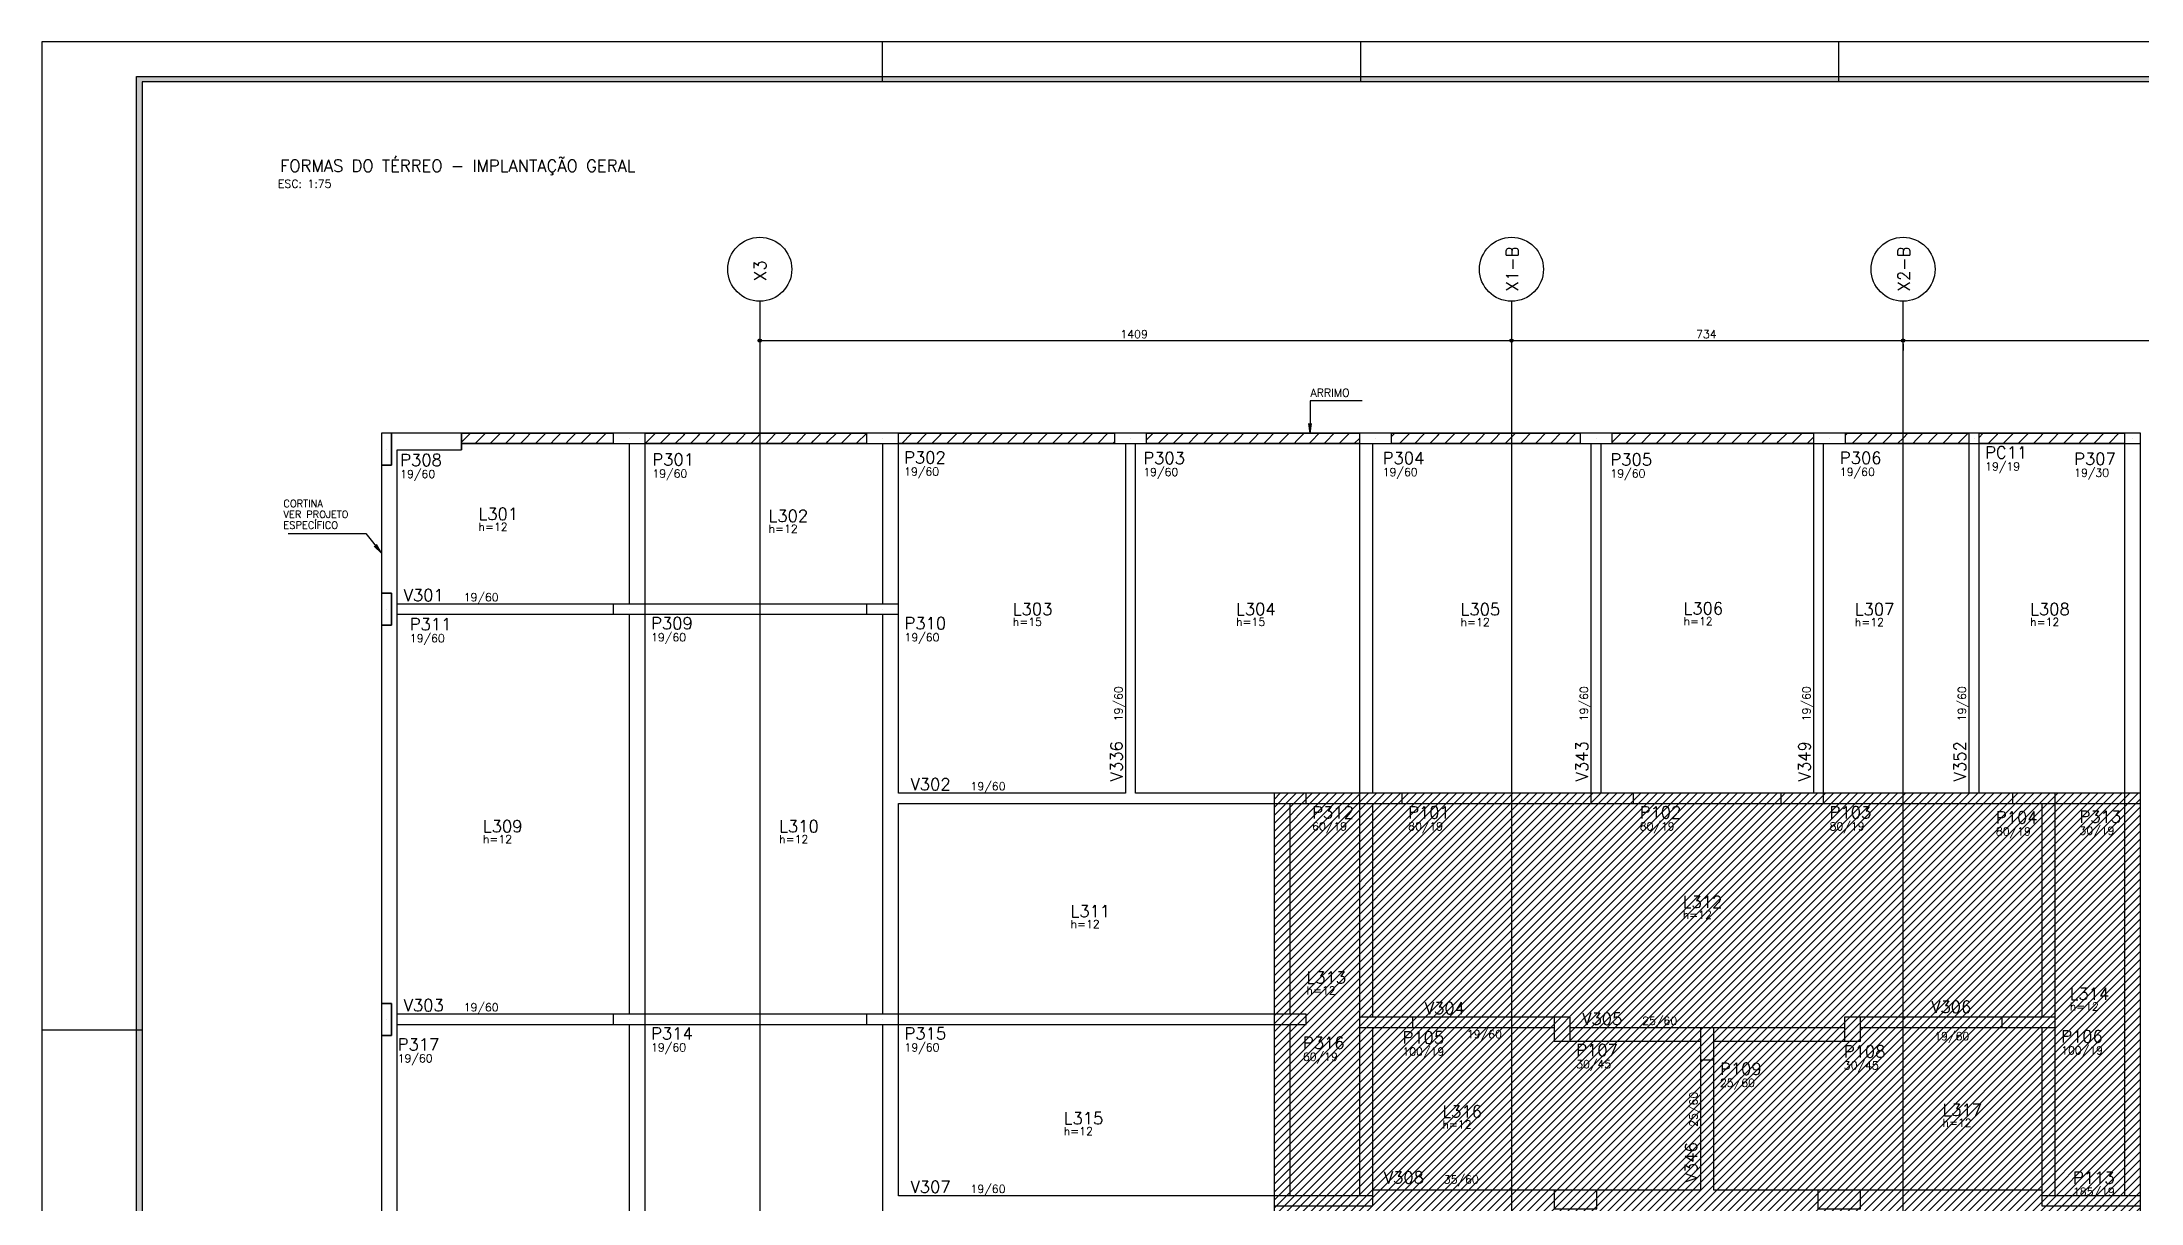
# Model space of a CAD drawing. Extents: x -9640 to 3028, y -572 to 5735.
# Drawn here: x -9640 to -5705, y 3558 to 5735 of the extents above; entities that cross this region are included whole.
import ezdxf

# ---------------------------------------------------------------- set-up
doc = ezdxf.new("R2010")
doc.units = 0
doc.header["$LTSCALE"] = 100
doc.header["$MEASUREMENT"] = 0
doc.layers.get('0').update_dxf_attribs({"color": 245, "linetype": 'CONTINUOUS'})
for name, color, linetype in [('01', 7, 'CONTINUOUS'), ('10', 7, 'CONTINUOUS'), ('100', 7, 'CONTINUOUS'), ('11', 7, 'CONTINUOUS'), ('12', 7, 'CONTINUOUS'), ('13', 7, 'CONTINUOUS'), ('16', 5, 'CONTINUOUS'), ('18', 4, 'CONTINUOUS'), ('221', 102, 'CONTINUOUS'), ('240', 43, 'CONTINUOUS'), ('242', 7, 'CONTINUOUS'), ('244', 6, 'CONTINUOUS'), ('3', 1, 'CONTINUOUS'), ('4', 3, 'CONTINUOUS'), ('8', 7, 'CONTINUOUS'), ('9', 3, 'CONTINUOUS')]:
    doc.layers.add(name, color=color, linetype=linetype)
doc.styles.get("Standard").update_dxf_attribs({"font": 'ROMANS.SHX'})

# ---------------------------------------------------------------- blocks, each defined once
blk = doc.blocks.new('_H0B108D4A6C-017')
for p, q in [((-6008.626, 4993.955515), (-6001.483523, 5001.097992)), ((-6001.483523, 5001.097992), (-6000.985515, 5001.596)), ((-5991.701244, 4982.596), (-5975.042823, 4999.254421)), ((-5975.042823, 4999.254421), (-5972.701244, 5001.596)), ((-5963.416973, 4982.596), (-5948.602124, 4997.410849)), ((-5948.602124, 4997.410849), (-5944.416973, 5001.596)), ((-5922.161424, 4995.567277), (-5916.132702, 5001.596)), ((-5895.720725, 4993.723706), (-5887.84843, 5001.596)), ((-5869.280025, 4991.880134), (-5859.564159, 5001.596)), ((-5842.839326, 4990.036562), (-5831.279888, 5001.596)), ((-5816.398626, 4988.19299), (-5802.995617, 5001.596)), ((-5789.957927, 4986.349419), (-5774.711345, 5001.596)), ((-5763.517227, 4984.505847), (-5746.427074, 5001.596)), ((-5935.132702, 4982.596), (-5922.161424, 4995.567277)), ((-5906.84843, 4982.596), (-5895.720725, 4993.723706)), ((-5878.564159, 4982.596), (-5869.280025, 4991.880134)), ((-5850.279888, 4982.596), (-5842.839326, 4990.036562)), ((-5821.995617, 4982.596), (-5816.398626, 4988.19299)), ((-5793.711345, 4982.596), (-5789.957927, 4986.349419)), ((-5765.427074, 4982.596), (-5763.517227, 4984.505847)), ((-5737.142803, 4982.596), (-5737.076527, 4982.662275)), ((-5737.076527, 4982.662275), (-5736.126, 4983.612803))]:
    blk.add_line(p, q)
blk = doc.blocks.new('_H0B108D4A6C-018')
for p, q in [((-6259.126, 4998.013956), (-6255.815648, 5001.324308)), ((-6255.815648, 5001.324308), (-6255.543956, 5001.596)), ((-6246.259685, 4982.596), (-6229.676691, 4999.178994)), ((-6229.676691, 4999.178994), (-6227.259685, 5001.596)), ((-6217.975414, 4982.596), (-6203.537734, 4997.03368)), ((-6203.537734, 4997.03368), (-6198.975414, 5001.596)), ((-6177.398777, 4994.888366), (-6170.691143, 5001.596)), ((-6151.259819, 4992.743052), (-6142.406871, 5001.596)), ((-6125.120862, 4990.597738), (-6114.1226, 5001.596)), ((-6098.981905, 4988.452424), (-6085.838329, 5001.596)), ((-6072.842948, 4986.30711), (-6057.554058, 5001.596)), ((-6046.70399, 4984.161796), (-6029.269787, 5001.596)), ((-6189.691143, 4982.596), (-6177.398777, 4994.888366)), ((-6161.406871, 4982.596), (-6151.259819, 4992.743052)), ((-6133.1226, 4982.596), (-6125.120862, 4990.597738)), ((-6104.838329, 4982.596), (-6098.981905, 4988.452424)), ((-6076.554058, 4982.596), (-6072.842948, 4986.30711)), ((-6048.269787, 4982.596), (-6046.70399, 4984.161796))]:
    blk.add_line(p, q)
blk = doc.blocks.new('_H0B108D4A6C-019')
for p, q in [((-6696.626, 4984.778025), (-6680.613931, 5000.790095)), ((-6680.613931, 5000.790095), (-6679.808025, 5001.596)), ((-6670.523754, 4982.596), (-6653.685022, 4999.434732)), ((-6653.685022, 4999.434732), (-6651.523754, 5001.596)), ((-6642.239483, 4982.596), (-6626.756113, 4998.07937)), ((-6626.756113, 4998.07937), (-6623.239483, 5001.596)), ((-6599.827204, 4996.724008), (-6594.955211, 5001.596)), ((-6572.898295, 4995.368645), (-6566.67094, 5001.596)), ((-6545.969386, 4994.013283), (-6538.386669, 5001.596)), ((-6519.040477, 4992.657921), (-6510.102398, 5001.596)), ((-6492.111568, 4991.302558), (-6481.818126, 5001.596)), ((-6465.182659, 4989.947196), (-6453.533855, 5001.596)), ((-6438.25375, 4988.591834), (-6425.249584, 5001.596)), ((-6411.324841, 4987.236471), (-6396.965313, 5001.596)), ((-6384.395932, 4985.881109), (-6368.681041, 5001.596)), ((-6357.467023, 4984.525747), (-6340.39677, 5001.596)), ((-6613.955211, 4982.596), (-6599.827204, 4996.724008)), ((-6585.67094, 4982.596), (-6572.898295, 4995.368645)), ((-6557.386669, 4982.596), (-6545.969386, 4994.013283)), ((-6529.102398, 4982.596), (-6519.040477, 4992.657921)), ((-6500.818126, 4982.596), (-6492.111568, 4991.302558)), ((-6472.533855, 4982.596), (-6465.182659, 4989.947196)), ((-6444.249584, 4982.596), (-6438.25375, 4988.591834)), ((-6415.965313, 4982.596), (-6411.324841, 4987.236471)), ((-6387.681041, 4982.596), (-6384.395932, 4985.881109)), ((-6359.39677, 4982.596), (-6357.467023, 4984.525747)), ((-6331.112499, 4982.596), (-6330.538114, 4983.170385)), ((-6330.538114, 4983.170385), (-6319.126, 4994.582499))]:
    blk.add_line(p, q)
blk = doc.blocks.new('_H0B108D4A6C-037')
for p, q in [((-7110.126043, 4995.542051), (-7104.380886, 5001.287208)), ((-7104.380886, 5001.287208), (-7104.072094, 5001.596)), ((-7094.787823, 4982.596), (-7077.539302, 4999.844521)), ((-7077.539302, 4999.844521), (-7075.787823, 5001.596)), ((-7066.503551, 4982.596), (-7050.697718, 4998.401833)), ((-7050.697718, 4998.401833), (-7047.503551, 5001.596)), ((-7038.21928, 4982.596), (-7023.856135, 4996.959146)), ((-7023.856135, 4996.959146), (-7019.21928, 5001.596)), ((-6997.014551, 4995.516458), (-6990.935009, 5001.596)), ((-6970.172967, 4994.073771), (-6962.650738, 5001.596)), ((-6943.331383, 4992.631083), (-6934.366466, 5001.596)), ((-6916.4898, 4991.188396), (-6906.082195, 5001.596)), ((-6889.648216, 4989.745708), (-6877.797924, 5001.596)), ((-6862.806632, 4988.303021), (-6849.513653, 5001.596)), ((-6835.965048, 4986.860333), (-6821.229381, 5001.596)), ((-6809.123465, 4985.417646), (-6792.94511, 5001.596)), ((-6782.281881, 4983.974958), (-6764.660839, 5001.596)), ((-7009.935009, 4982.596), (-6997.014551, 4995.516458)), ((-6981.650738, 4982.596), (-6970.172967, 4994.073771)), ((-6953.366466, 4982.596), (-6943.331383, 4992.631083)), ((-6925.082195, 4982.596), (-6916.4898, 4991.188396)), ((-6896.797924, 4982.596), (-6889.648216, 4989.745708)), ((-6868.513653, 4982.596), (-6862.806632, 4988.303021)), ((-6840.229381, 4982.596), (-6835.965048, 4986.860333)), ((-6811.94511, 4982.596), (-6809.123465, 4985.417646)), ((-6783.660839, 4982.596), (-6782.281881, 4983.974958))]:
    blk.add_line(p, q)
blk = doc.blocks.new('_H0B108D4A6C-038')
for p, q in [((-7569.126, 4989.090434), (-7557.188869, 5001.027565)), ((-7557.188869, 5001.027565), (-7556.620434, 5001.596)), ((-7547.336163, 4982.596), (-7530.190246, 4999.741916)), ((-7530.190246, 4999.741916), (-7528.336163, 5001.596)), ((-7519.051891, 4982.596), (-7503.191624, 4998.456267)), ((-7503.191624, 4998.456267), (-7500.051891, 5001.596)), ((-7490.76762, 4982.596), (-7476.193001, 4997.170619)), ((-7476.193001, 4997.170619), (-7471.76762, 5001.596)), ((-7449.194379, 4995.88497), (-7443.483349, 5001.596)), ((-7422.195757, 4994.599321), (-7415.199078, 5001.596)), ((-7395.197134, 4993.313672), (-7386.914806, 5001.596)), ((-7368.198512, 4992.028023), (-7358.630535, 5001.596)), ((-7341.199889, 4990.742375), (-7330.346264, 5001.596)), ((-7314.201267, 4989.456726), (-7302.061993, 5001.596)), ((-7287.202645, 4988.171077), (-7273.777721, 5001.596)), ((-7260.204022, 4986.885428), (-7245.49345, 5001.596)), ((-7233.2054, 4985.599779), (-7217.209179, 5001.596)), ((-7206.206777, 4984.31413), (-7188.924908, 5001.596)), ((-7462.483349, 4982.596), (-7449.194379, 4995.88497)), ((-7434.199078, 4982.596), (-7422.195757, 4994.599321)), ((-7405.914806, 4982.596), (-7395.197134, 4993.313672)), ((-7377.630535, 4982.596), (-7368.198512, 4992.028023)), ((-7349.346264, 4982.596), (-7341.199889, 4990.742375)), ((-7321.061993, 4982.596), (-7314.201267, 4989.456726)), ((-7292.777721, 4982.596), (-7287.202645, 4988.171077)), ((-7264.49345, 4982.596), (-7260.204022, 4986.885428)), ((-7236.209179, 4982.596), (-7233.2054, 4985.599779)), ((-7207.924908, 4982.596), (-7206.206777, 4984.31413)), ((-7179.640636, 4982.596), (-7179.208155, 4983.028482)), ((-7179.208155, 4983.028482), (-7170.126043, 4992.110593))]:
    blk.add_line(p, q)
blk = doc.blocks.new('_H0B108D4A6C-039')
for p, q in [((-8028.168774, 4982.596), (-8010.28714, 5000.477634)), ((-8010.28714, 5000.477634), (-8009.168774, 5001.596)), ((-7999.884503, 4982.596), (-7983.270324, 4999.210178)), ((-7983.270324, 4999.210178), (-7980.884503, 5001.596)), ((-7971.600231, 4982.596), (-7956.253509, 4997.942723)), ((-7956.253509, 4997.942723), (-7952.600231, 5001.596)), ((-7929.236693, 4996.675267), (-7924.31596, 5001.596)), ((-7902.219877, 4995.407812), (-7896.031689, 5001.596)), ((-7875.203062, 4994.140356), (-7867.747418, 5001.596)), ((-7848.186246, 4992.8729), (-7839.463146, 5001.596)), ((-7821.16943, 4991.605445), (-7811.178875, 5001.596)), ((-7794.152615, 4990.337989), (-7782.894604, 5001.596)), ((-7767.135799, 4989.070534), (-7754.610333, 5001.596)), ((-7740.118983, 4987.803078), (-7726.326061, 5001.596)), ((-7713.102167, 4986.535623), (-7698.04179, 5001.596)), ((-7686.085352, 4985.268167), (-7669.757519, 5001.596)), ((-7659.068536, 4984.000712), (-7641.473248, 5001.596)), ((-7943.31596, 4982.596), (-7929.236693, 4996.675267)), ((-7915.031689, 4982.596), (-7902.219877, 4995.407812)), ((-7886.747418, 4982.596), (-7875.203062, 4994.140356)), ((-7858.463146, 4982.596), (-7848.186246, 4992.8729)), ((-7830.178875, 4982.596), (-7821.16943, 4991.605445)), ((-7801.894604, 4982.596), (-7794.152615, 4990.337989)), ((-7773.610333, 4982.596), (-7767.135799, 4989.070534)), ((-7745.326061, 4982.596), (-7740.118983, 4987.803078)), ((-7717.04179, 4982.596), (-7713.102167, 4986.535623)), ((-7688.757519, 4982.596), (-7686.085352, 4985.268167)), ((-7660.473248, 4982.596), (-7659.068536, 4984.000712)), ((-7632.188976, 4982.596), (-7632.05172, 4982.733256)), ((-7632.05172, 4982.733256), (-7629.126, 4985.658976))]:
    blk.add_line(p, q)
blk = doc.blocks.new('_H0B108D4A6C-040')
for p, q in [((-8509.001385, 4982.596), (-8490.838638, 5000.758747)), ((-8490.838638, 5000.758747), (-8490.001385, 5001.596)), ((-8480.717114, 4982.596), (-8463.792618, 4999.520496)), ((-8463.792618, 4999.520496), (-8461.717114, 5001.596)), ((-8452.432843, 4982.596), (-8436.746598, 4998.282244)), ((-8436.746598, 4998.282244), (-8433.432843, 5001.596)), ((-8424.148571, 4982.596), (-8409.700579, 4997.043993)), ((-8409.700579, 4997.043993), (-8405.148571, 5001.596)), ((-8382.654559, 4995.805741), (-8376.8643, 5001.596)), ((-8355.608539, 4994.56749), (-8348.580029, 5001.596)), ((-8328.562519, 4993.329238), (-8320.295758, 5001.596)), ((-8301.5165, 4992.090987), (-8292.011486, 5001.596)), ((-8274.47048, 4990.852735), (-8263.727215, 5001.596)), ((-8247.42446, 4989.614484), (-8235.442944, 5001.596)), ((-8220.37844, 4988.376232), (-8207.158673, 5001.596)), ((-8193.332421, 4987.137981), (-8178.874401, 5001.596)), ((-8166.286401, 4985.899729), (-8150.59013, 5001.596)), ((-8139.240381, 4984.661478), (-8122.305859, 5001.596)), ((-8112.194361, 4983.423226), (-8094.126, 5001.491588)), ((-8395.8643, 4982.596), (-8382.654559, 4995.805741)), ((-8367.580029, 4982.596), (-8355.608539, 4994.56749)), ((-8339.295758, 4982.596), (-8328.562519, 4993.329238)), ((-8311.011486, 4982.596), (-8301.5165, 4992.090987)), ((-8282.727215, 4982.596), (-8274.47048, 4990.852735)), ((-8254.442944, 4982.596), (-8247.42446, 4989.614484)), ((-8226.158673, 4982.596), (-8220.37844, 4988.376232)), ((-8197.874401, 4982.596), (-8193.332421, 4987.137981)), ((-8169.59013, 4982.596), (-8166.286401, 4985.899729)), ((-8141.305859, 4982.596), (-8139.240381, 4984.661478)), ((-8113.021588, 4982.596), (-8112.194361, 4983.423226))]:
    blk.add_line(p, q)
blk = doc.blocks.new('_H0B108D4A6C-041')
for p, q in [((-8845.776504, 4985.232136), (-8830.464265, 5000.544375)), ((-8830.464265, 5000.544375), (-8829.41264, 5001.596)), ((-8820.128369, 4982.596), (-8803.997684, 4998.726685)), ((-8803.997684, 4998.726685), (-8801.128369, 5001.596)), ((-8791.844098, 4982.596), (-8777.531104, 4996.908994)), ((-8777.531104, 4996.908994), (-8772.844098, 5001.596)), ((-8751.064523, 4995.091303), (-8744.559826, 5001.596)), ((-8724.597942, 4993.273613), (-8716.275555, 5001.596)), ((-8698.131362, 4991.455922), (-8687.991284, 5001.596)), ((-8671.664781, 4989.638231), (-8659.707013, 5001.596)), ((-8645.198201, 4987.820541), (-8631.422741, 5001.596)), ((-8618.73162, 4986.00285), (-8603.13847, 5001.596)), ((-8592.265039, 4984.185159), (-8574.854199, 5001.596)), ((-8763.559826, 4982.596), (-8751.064523, 4995.091303)), ((-8735.275555, 4982.596), (-8724.597942, 4993.273613)), ((-8706.991284, 4982.596), (-8698.131362, 4991.455922)), ((-8678.707013, 4982.596), (-8671.664781, 4989.638231)), ((-8650.422741, 4982.596), (-8645.198201, 4987.820541)), ((-8622.13847, 4982.596), (-8618.73162, 4986.00285)), ((-8593.854199, 4982.596), (-8592.265039, 4984.185159))]:
    blk.add_line(p, q)

msp = doc.modelspace()

# ---------------------------------------------------------------- hatches: boundary and pattern name
at = {"layer": '244', "linetype": 'Continuous'}
h = msp.add_hatch(dxfattribs=at)
h.set_pattern_fill('ANSI31', color=256, scale=85)
h.paths.add_polyline_path([(-7330.126007, 1081.596), (-7360.126007, 1081.596), (-7360.126007, 1062.596), (-7330.126, 1062.596), (-7330.126, 661.596), (-7360.126, 661.596), (-7360.126, 642.596), (-5676.126, 642.596), (-5676.126, 661.596), (-5706.126, 661.596), (-5706.126, 4326.596), (-7330.126007, 4326.596)])

# ---------------------------------------------------------------- linework, layer by layer
for p, q in [((-8064.575601, 5735.409286), (-8064.575601, 5660.409286)), ((-7168.325601, 5735.409286), (-7168.325601, 5660.409286)), ((-6272.075601, 5735.409286), (-6272.075601, 5660.409286)), ((-9639.575601, 3882.909286), (-9452.075601, 3882.909286))]:
    msp.add_line(p, q)
for points in [[(-9639.575601, -572.090714), (3027.924399, -572.090714), (3027.924399, 5735.409286), (-9639.575601, 5735.409286), (-9639.575601, -572.090714)], [(2952.924399, -497.090714), (2952.924399, -507.590714), (-9462.575601, -507.590714), (-9462.575601, 5670.909286), (2952.924399, 5670.909286), (2952.924399, 5660.409286), (-9452.075601, 5660.409286), (-9452.075601, -497.090714), (2952.924399, -497.090714)], [(-9452.075601, -497.090714), (2952.924399, -497.090714), (2952.924399, 5660.409286), (-9452.075601, 5660.409286), (-9452.075601, -497.090714)]]:
    msp.add_lwpolyline(points)
for points in [[(-9452.075601, 5660.409286), (-9462.575601, -507.590714), (-9462.575601, 5670.909286)], [(-9452.075601, 5660.409286), (-9462.575601, 5670.909286), (2952.924399, 5670.909286)], [(-9452.075601, 5660.409286), (2952.924399, 5670.909286), (2952.924399, 5660.409286)], [(-9452.075601, 5660.409286), (-9452.075601, -497.090714), (-9462.575601, -507.590714)]]:
    msp.add_solid(points)
at = {"layer": '01'}
msp.add_line((-8973.926, 151.596611), (-8973.926, 4852.094799), dxfattribs=at)
for points in [[(-8853.125894, 5001.596), (-8984.126, 5001.596)], [(-8569.126, 5001.596), (-8853.125894, 5001.596)], [(-8853.125894, 5001.596), (-8853.125894, 4982.596)], [(-8853.125894, 5001.596), (-8853.125894, 4970.396)], [(-8094.126, 5001.596), (-8509.126, 5001.596)], [(-7629.126, 5001.596), (-8034.126, 5001.596)], [(-7170.126043, 5001.596), (-7569.126, 5001.596)], [(-6756.626, 5001.596), (-7110.126043, 5001.596)], [(-6319.126, 5001.596), (-6696.626, 5001.596)], [(-6027.626, 5001.596), (-6259.126, 5001.596)], [(-5736.126, 5001.596), (-6008.626, 5001.596)], [(-8973.926, 4852.094799), (-8973.926, 4970.396)], [(-8973.926, 4970.396), (-8853.125894, 4970.396)], [(-8853.125894, 4982.596), (-8569.126, 4982.596)], [(-8539.126, 4982.596), (-8539.126, 4681.096)], [(-8509.126, 4681.096), (-8509.126, 4982.596)], [(-8509.126, 4982.596), (-8094.126, 4982.596)], [(-8064.126, 4982.596), (-8064.126, 4681.096)], [(-8034.126, 4681.096), (-8034.126, 4982.596)], [(-8034.126, 4982.596), (-7629.126, 4982.596)], [(-7608.626, 4982.596), (-7608.626, 4326.596)], [(-7589.626, 4326.596), (-7589.626, 4982.596)], [(-7569.126, 4982.596), (-7170.126043, 4982.596)], [(-7170.126043, 4982.596), (-7170.126043, 4326.596)], [(-7145.126043, 4326.596), (-7145.126043, 4982.596)], [(-7110.126043, 4982.596), (-6756.626, 4982.596)], [(-6736.126, 4982.596), (-6736.126, 4326.596)], [(-6717.126, 4326.596), (-6717.126, 4982.596)], [(-6696.626, 4982.596), (-6319.126, 4982.596)], [(-6319.126, 4982.596), (-6319.126, 4326.596)], [(-6300.126, 4326.596), (-6300.126, 4982.596)], [(-6259.126, 4982.596), (-6027.626, 4982.596)], [(-6027.626, 4982.57986), (-6027.626, 4326.596)], [(-6008.626, 4982.596), (-5736.126, 4982.596)], [(-6008.626, 4326.596), (-6008.626, 4982.57986)], [(-5736.126, 4982.596), (-5736.126, 4326.596)], [(-5706.126, 4326.596), (-5706.126, 4982.596)], [(-9003.126, 4941.596), (-9003.126, 4852.094799)], [(-9003.126, 4852.094799), (-9003.126, 4701.596)], [(-8569.126, 4681.096), (-8973.926, 4681.096)], [(-8973.926, 4662.096), (-8569.126, 4662.096)], [(-8539.126, 4662.096), (-8539.126, 3912.096)], [(-8094.126, 4681.096), (-8509.126, 4681.096)], [(-8509.126, 3912.096), (-8509.126, 4662.096)], [(-8509.126, 4662.096), (-8094.126, 4662.096)], [(-8064.126, 4662.096), (-8064.126, 4317.096)], [(-8034.126, 4326.596), (-8034.126, 4662.096)], [(-9003.126, 4641.596), (-9003.126, 3932.596)], [(-8064.126, 4317.096), (-8064.126, 3912.096)], [(-7608.626, 4326.596), (-8034.126, 4326.596)], [(-8034.126, 3912.096), (-8034.126, 4307.596)], [(-8034.126, 4307.596), (-7599.126, 4307.596)], [(-7599.126, 4307.596), (-7330.126007, 4307.596)], [(-7330.126007, 4326.596), (-7589.626, 4326.596)], [(-7330.126, 4307.596), (-7330.126, 3912.096)], [(-7300.126, 3912.096), (-7300.126, 4307.596)], [(-7170.126043, 4326.596), (-7270.126007, 4326.596)], [(-7270.126007, 4307.596), (-7170.126043, 4307.596)], [(-7170.126043, 4307.596), (-7170.126043, 3906.596)], [(-7145.126043, 3906.596), (-7145.126043, 4307.596)], [(-6736.126, 4326.596), (-7090.126021, 4326.596)], [(-7090.126021, 4307.596), (-6736.126, 4307.596)], [(-6380.126, 4326.596), (-6656.126, 4326.596)], [(-6656.126, 4307.596), (-6380.126, 4307.596)], [(-6027.626, 4326.596), (-6300.126, 4326.596)], [(-6300.126, 4307.596), (-6018.126, 4307.596)], [(-6018.126, 4307.596), (-5946.126, 4307.596)], [(-5946.126, 4326.596), (-6008.626, 4326.596)], [(-5891.125964, 4307.596), (-5891.125964, 3906.596)], [(-5736.126, 4326.596), (-5866.126, 4326.596)], [(-5866.125964, 4307.596), (-5736.126, 4307.596)], [(-5866.125964, 3906.596), (-5866.125964, 4307.596)], [(-5736.126, 4307.596), (-5736.126, 3571.596031)], [(-5706.126, 3571.596031), (-5706.126, 4307.596)], [(-8569.126, 3912.096), (-8973.926, 3912.096)], [(-8094.126, 3912.096), (-8509.126, 3912.096)], [(-7330.126, 3912.096), (-8034.126, 3912.096)], [(-6805.126, 3906.596), (-7070.126, 3906.596)], [(-5966.126, 3906.596), (-6231.126, 3906.596)], [(-9003.126, 3872.596), (-9003.126, 3163.596)], [(-8973.926, 3893.096), (-8569.126, 3893.096)], [(-8539.126, 3893.096), (-8539.126, 3143.096)], [(-8509.126, 3143.096), (-8509.126, 3893.096)], [(-8509.126, 3893.096), (-8094.126, 3893.096)], [(-8064.126, 3893.096), (-8064.126, 3562.096031)], [(-8034.126, 3571.596031), (-8034.126, 3893.096)], [(-8034.126, 3893.096), (-7330.126, 3893.096)], [(-7330.126, 3893.096), (-7330.126, 3571.596031)], [(-7300.126, 3571.596031), (-7300.126, 3893.096)], [(-7170.126043, 3887.596), (-7170.126043, 3571.596031)], [(-7145.126043, 3571.596031), (-7145.126043, 3887.596)], [(-7070.126, 3887.596), (-6805.126, 3887.596)], [(-6530.626, 3886.596), (-6775.126, 3886.596)], [(-6775.126, 3861.596), (-6530.626, 3861.596)], [(-6261.126, 3886.596), (-6505.626, 3886.596)], [(-6505.626, 3861.596), (-6261.126, 3861.596)], [(-6231.126, 3887.596), (-5966.126, 3887.596)], [(-5891.125964, 3887.596), (-5891.125964, 3571.596031)], [(-5866.125964, 3571.596031), (-5866.125964, 3887.596)], [(-6530.626, 3826.596), (-6530.626, 3582.096)], [(-6505.626, 3582.096), (-6505.626, 3826.596)], [(-6805.126, 3582.096), (-7145.126043, 3582.096)], [(-6530.626, 3582.096), (-6725.126, 3582.096)], [(-6311.126, 3582.096), (-6505.626, 3582.096)], [(-5891.125964, 3582.096), (-6231.126, 3582.096)], [(-8064.126, 3562.096031), (-8064.126, 3143.096)], [(-7330.126007, 3571.596031), (-8034.126, 3571.596031)]]:
    msp.add_lwpolyline(points, dxfattribs=at)
at = {"layer": '100'}
msp.add_lwpolyline([(-8973.926, 32.796001), (-8973.926, 4970.396), (-8853.125894, 4970.396), (-8853.125894, 5001.596), (-8984.126, 5001.596), (-8984.126, 4941.596), (-9003.126, 4941.596), (-9003.126, 4701.596), (-8984.126, 4701.596), (-8984.126, 4641.596), (-9003.126, 4641.596), (-9003.126, 3932.596), (-8984.126, 3932.596), (-8984.126, 3872.596), (-9003.126, 3872.596), (-9003.126, 3163.596)], dxfattribs=at)
at = {"layer": '18'}
for p, q in [((-8294.123303, 5249.096126), (-8294.123303, -248.404)), ((-6885.123768, 5249.096126), (-6885.123768, -248.404)), ((-6151.123768, -248.404), (-6151.123768, 5249.096126))]:
    msp.add_line(p, q, dxfattribs=at)
for centre in [(-8294.123303, 5309.096126), (-6885.123768, 5309.096126), (-6151.123768, 5309.096126)]:
    msp.add_circle(centre, 60, dxfattribs=at)
at = {"layer": '221', "color": 102}
for p, q in [((-8294.123303, 5249.096126), (-8294.123303, 5249.096126)), ((-6885.123768, 5249.096126), (-6885.123768, 5249.096126)), ((-6885.123768, 5249.096126), (-6885.123768, 5249.096126)), ((-8294.123303, 5230.346126), (-8294.123303, 5156.672781)), ((-6885.123768, 5230.346126), (-6885.123768, 5156.672781)), ((-6885.123768, 5230.346126), (-6885.123768, 5156.672781)), ((-8294.123303, 5175.422781), (-6885.123768, 5175.422781)), ((-6885.123768, 5175.422781), (-6151.123768, 5175.422781)), ((-6151.123768, 5188.230126), (-6151.123768, 5188.230126)), ((-6151.123768, 5188.230126), (-6151.123768, 5188.230126)), ((-6151.123768, 5175.422781), (-4199.123325, 5175.422781)), ((-6151.123768, 5169.480126), (-6151.123768, 5156.672781)), ((-6151.123768, 5169.480126), (-6151.123768, 5156.672781))]:
    msp.add_line(p, q, dxfattribs=at)
for points in [[(-7165.252144, 5062.573942), (-7262.461608, 5062.573942), (-7262.461608, 5001.596), (-7264.908974, 5020.185591), (-7262.461608, 5001.596), (-7260.014242, 5020.185591)], [(-9177.909192, 4813.827694), (-9032.658667, 4813.827694), (-9003.126, 4776.845399), (-9016.638499, 4789.844433), (-9003.126, 4776.845399), (-9012.813675, 4792.898794)]]:
    msp.add_lwpolyline(points, dxfattribs=at)
for centre, radius in [((-8294.123303, 5175.422781), 3), ((-8294.123303, 5175.422781), 1.5), ((-6885.123768, 5175.422781), 3), ((-6885.123768, 5175.422781), 3), ((-6885.123768, 5175.422781), 1.5), ((-6885.123768, 5175.422781), 1.5), ((-6151.123768, 5175.422781), 3), ((-6151.123768, 5175.422781), 3), ((-6151.123768, 5175.422781), 1.5), ((-6151.123768, 5175.422781), 1.5)]:
    msp.add_circle(centre, radius, dxfattribs=at)
at = {"layer": '240'}
for points in [[(-8569.126, 4982.596), (-8853.125894, 4982.596), (-8853.125894, 5001.596), (-8569.126, 5001.596), (-8569.126, 4982.596)], [(-8509.126, 5001.596), (-8094.126, 5001.596), (-8094.126, 4982.596), (-8509.126, 4982.596), (-8509.126, 5001.596)], [(-8034.126, 5001.596), (-7629.126, 5001.596), (-7629.126, 4982.596), (-8034.126, 4982.596), (-8034.126, 5001.596)], [(-7569.126, 5001.596), (-7170.126043, 5001.596), (-7170.126043, 4982.596), (-7569.126, 4982.596), (-7569.126, 5001.596)], [(-7110.126043, 5001.596), (-6756.626, 5001.596), (-6756.626, 4982.596), (-7110.126043, 4982.596), (-7110.126043, 5001.596)], [(-6696.626, 5001.596), (-6319.126, 5001.596), (-6319.126, 4982.596), (-6696.626, 4982.596), (-6696.626, 5001.596)], [(-6259.126, 5001.596), (-6027.626, 5001.596), (-6027.626, 4982.596), (-6259.126, 4982.596), (-6259.126, 5001.596)], [(-6008.626, 5001.596), (-5736.126, 5001.596), (-5736.126, 4982.596), (-6008.626, 4982.596), (-6008.626, 5001.596)]]:
    msp.add_lwpolyline(points, dxfattribs=at)
at = {"layer": '242'}
for p, q in [((-8993.626, 4971.596), (-8993.626, 4971.596)), ((-8539.126, 4992.096), (-8539.126, 4992.096)), ((-8064.126, 4992.096), (-8064.126, 4992.096)), ((-7599.126, 4992.096), (-7599.126, 4992.096)), ((-7140.126043, 4992.096), (-7140.126043, 4992.096)), ((-6726.626, 4992.096), (-6726.626, 4992.096)), ((-6289.126, 4992.096), (-6289.126, 4992.096)), ((-6018.126, 4992.07986), (-6018.126, 4992.07986)), ((-5721.126, 4992.096), (-5721.126, 4992.096)), ((-8993.626, 4671.596), (-8993.626, 4671.596)), ((-8539.126, 4671.596), (-8539.126, 4671.596)), ((-8064.126, 4671.596), (-8064.126, 4671.596)), ((-7300.126007, 4317.096), (-7300.126007, 4317.096)), ((-7130.126021, 4317.096), (-7130.126021, 4317.096)), ((-6696.126, 4317.096), (-6696.126, 4317.096)), ((-6340.126, 4317.096), (-6340.126, 4317.096)), ((-5906.126, 4317.096), (-5906.126, 4317.096)), ((-5721.126, 4317.096), (-5721.126, 4317.096)), ((-8993.626, 3902.596), (-8993.626, 3902.596)), ((-8539.126, 3902.596), (-8539.126, 3902.596)), ((-8064.126, 3902.596), (-8064.126, 3902.596)), ((-7300.126, 3902.596), (-7300.126, 3902.596)), ((-7120.126, 3897.096), (-7120.126, 3897.096)), ((-5916.126, 3897.096), (-5916.126, 3897.096)), ((-6790.126, 3884.096), (-6790.126, 3884.096)), ((-6518.126, 3856.596), (-6518.126, 3856.596)), ((-6246.126, 3884.096), (-6246.126, 3884.096)), ((-7237.626025, 3562.096031), (-7237.626025, 3562.096031)), ((-6765.126, 3564.596), (-6765.126, 3564.596)), ((-6271.126, 3564.596), (-6271.126, 3564.596)), ((-5798.625982, 3562.096031), (-5798.625982, 3562.096031))]:
    msp.add_line(p, q, dxfattribs=at)
at = {"layer": '244', "linetype": 'Continuous'}
msp.add_lwpolyline([(-7330.126007, 1081.596), (-7360.126007, 1081.596), (-7360.126007, 1062.596), (-7330.126, 1062.596), (-7330.126, 661.596), (-7360.126, 661.596), (-7360.126, 642.596), (-5676.126, 642.596), (-5676.126, 661.596), (-5706.126, 661.596), (-5706.126, 4326.596), (-7330.126007, 4326.596), (-7330.126007, 1081.596)], dxfattribs=at)
at = {"layer": '3'}
for points in [[(-8509.126, 4982.596), (-8509.126, 5001.596), (-8569.126, 5001.596), (-8569.126, 4982.596), (-8509.126, 4982.596)], [(-8034.126, 4982.596), (-8034.126, 5001.596), (-8094.126, 5001.596), (-8094.126, 4982.596), (-8034.126, 4982.596)], [(-7569.126, 4982.596), (-7569.126, 5001.596), (-7629.126, 5001.596), (-7629.126, 4982.596), (-7569.126, 4982.596)], [(-7110.126043, 4982.596), (-7110.126043, 5001.596), (-7170.126043, 5001.596), (-7170.126043, 4982.596), (-7110.126043, 4982.596)], [(-6696.626, 4982.596), (-6696.626, 5001.596), (-6756.626, 5001.596), (-6756.626, 4982.596), (-6696.626, 4982.596)], [(-8509.126, 4662.096), (-8509.126, 4681.096), (-8569.126, 4681.096), (-8569.126, 4662.096), (-8509.126, 4662.096)], [(-8034.126, 4662.096), (-8034.126, 4681.096), (-8094.126, 4681.096), (-8094.126, 4662.096), (-8034.126, 4662.096)], [(-7330.126007, 4307.596), (-7270.126007, 4307.596), (-7270.126007, 4326.596), (-7330.126007, 4326.596), (-7330.126007, 4307.596)], [(-7170.126021, 4307.596), (-7090.126021, 4307.596), (-7090.126021, 4326.596), (-7170.126021, 4326.596), (-7170.126021, 4307.596)], [(-6736.126, 4307.596), (-6656.126, 4307.596), (-6656.126, 4326.596), (-6736.126, 4326.596), (-6736.126, 4307.596)], [(-6380.126, 4307.596), (-6300.126, 4307.596), (-6300.126, 4326.596), (-6380.126, 4326.596), (-6380.126, 4307.596)], [(-5946.126, 4307.596), (-5866.126, 4307.596), (-5866.126, 4326.596), (-5946.126, 4326.596), (-5946.126, 4307.596)], [(-5736.126, 4307.596), (-5706.126, 4307.596), (-5706.126, 4326.596), (-5736.126, 4326.596), (-5736.126, 4307.596)], [(-8509.126, 3893.096), (-8509.126, 3912.096), (-8569.126, 3912.096), (-8569.126, 3893.096), (-8509.126, 3893.096)], [(-8034.126, 3893.096), (-8034.126, 3912.096), (-8094.126, 3912.096), (-8094.126, 3893.096), (-8034.126, 3893.096)], [(-7330.126, 3893.096), (-7270.126, 3893.096), (-7270.126, 3912.096), (-7330.126, 3912.096), (-7330.126, 3893.096)], [(-7170.126, 3887.596), (-7070.126, 3887.596), (-7070.126, 3906.596), (-7170.126, 3906.596), (-7170.126, 3887.596)], [(-6805.126, 3861.596), (-6775.126, 3861.596), (-6775.126, 3906.596), (-6805.126, 3906.596), (-6805.126, 3861.596)], [(-6261.126, 3861.596), (-6231.126, 3861.596), (-6231.126, 3906.596), (-6261.126, 3906.596), (-6261.126, 3861.596)], [(-5966.126, 3887.596), (-5866.126, 3887.596), (-5866.126, 3906.596), (-5966.126, 3906.596), (-5966.126, 3887.596)], [(-6530.626, 3826.596), (-6505.626, 3826.596), (-6505.626, 3886.596), (-6530.626, 3886.596), (-6530.626, 3826.596)], [(-6805.126, 3547.096), (-6725.126, 3547.096), (-6725.126, 3582.096), (-6805.126, 3582.096), (-6805.126, 3547.096)], [(-6311.126, 3547.096), (-6231.126, 3547.096), (-6231.126, 3582.096), (-6311.126, 3582.096), (-6311.126, 3547.096)], [(-7330.126007, 3552.596031), (-7145.126043, 3552.596031), (-7145.126043, 3571.596031), (-7330.126007, 3571.596031), (-7330.126007, 3552.596031)], [(-5891.125964, 3552.596031), (-5706.126, 3552.596031), (-5706.126, 3571.596031), (-5891.125964, 3571.596031), (-5891.125964, 3552.596031)]]:
    msp.add_lwpolyline(points, dxfattribs=at)
at = {"layer": '4'}
for points in [[(-8984.126, 5001.596), (-9003.126, 5001.596), (-9003.126, 4941.596), (-8984.126, 4941.596), (-8984.126, 5001.596)], [(-6259.126, 4982.596), (-6259.126, 5001.596), (-6319.126, 5001.596), (-6319.126, 4982.596), (-6259.126, 4982.596)], [(-6027.626, 4982.57986), (-6008.626, 4982.57986), (-6008.626, 5001.57986), (-6027.626, 5001.57986), (-6027.626, 4982.57986)], [(-5706.126, 4982.596), (-5706.126, 5001.596), (-5736.126, 5001.596), (-5736.126, 4982.596), (-5706.126, 4982.596)], [(-8984.126, 4701.596), (-9003.126, 4701.596), (-9003.126, 4641.596), (-8984.126, 4641.596), (-8984.126, 4701.596)], [(-8984.126, 3932.596), (-9003.126, 3932.596), (-9003.126, 3872.596), (-8984.126, 3872.596), (-8984.126, 3932.596)]]:
    msp.add_lwpolyline(points, dxfattribs=at)

# ---------------------------------------------------------------- block references
at = {"layer": '240'}
for name, p in [('_H0B108D4A6C-041', (-7.34939, 0)), ('_H0B108D4A6C-040', (0, 0)), ('_H0B108D4A6C-039', (0, 0)), ('_H0B108D4A6C-038', (0, 0)), ('_H0B108D4A6C-037', (0, 0)), ('_H0B108D4A6C-019', (0, 0)), ('_H0B108D4A6C-018', (0, 0)), ('_H0B108D4A6C-017', (0, 0))]:
    msp.add_blockref(name, p, dxfattribs=at)

# ---------------------------------------------------------------- texts
msp.add_text('ESC: 1:75', height=15).set_placement((-9197.27023, 5462.011152))
at = {"layer": '10', "linetype": 'Continuous'}
for s, p in [('L301', (-8821.335168, 4839.092472)), ('L302', (-8277.658592, 4835.395143)), ('L303', (-7819.838908, 4660.812399)), ('L304', (-7401.354046, 4660.814188)), ('L305', (-6980.536621, 4660.228364)), ('L306', (-6562.608963, 4661.967948)), ('L307', (-6241.622046, 4660.23373)), ('L308', (-5912.906037, 4660.649214)), ('L309', (-8813.113601, 4253.315089)), ('L310', (-8257.792627, 4253.315089)), ('L312', (-6564.132308, 4111.471958)), ('L311', (-7711.597435, 4094.136452)), ('L313', (-7269.382037, 3969.843347)), ('L314', (-5838.935982, 3939.451075)), ('L316', (-7014.706403, 3718.459107)), ('L317', (-6077.296341, 3721.507595)), ('L315', (-7724.331726, 3705.740579))]:
    msp.add_text(s, height=22.5, dxfattribs=at).set_placement(p)
at = {"layer": '11', "linetype": 'Continuous'}
for p in [(-8849.126, 4686.721), (-7899.126, 4332.221), (-8849.126, 3917.721)]:
    msp.add_text('19/60', height=15, dxfattribs=at).set_placement(p)
for s, rotation, p in [('19/60', 90, (-7614.251, 4461.596)), ('19/60', 90, (-6741.751, 4461.596)), ('19/60', 90, (-6324.751, 4461.596)), ('19/60', 90, (-6033.251, 4461.596)), ('25/60', 360, (-6640.126, 3892.221)), ('19/60', 360, (-6968.676077, 3867.342326)), ('19/60', 360, (-6092.646378, 3863.506289)), ('25/60', 90, (-6536.251, 3701.096)), ('19/60', 360, (-7899.126, 3577.221031)), ('35/60', 360, (-7012.010547, 3594.806177))]:
    msp.add_text(s, height=15, rotation=rotation, dxfattribs=at).set_placement(p)
at = {"layer": '12', "linetype": 'Continuous'}
for s, p in [('19/60', (-8968.120239, 4917.680026)), ('19/60', (-8495.495783, 4918.629968)), ('19/60', (-8023.604289, 4922.309477)), ('19/60', (-7575.226996, 4921.481712)), ('19/60', (-7126.519925, 4921.349401)), ('19/60', (-6699.683246, 4918.705989)), ('19/60', (-6269.622277, 4921.596633)), ('19/19', (-5997.376, 4931.95486)), ('19/30', (-5830.477127, 4919.988546)), ('19/60', (-8950.173468, 4609.684777)), ('19/60', (-8497.876, 4611.471)), ('19/60', (-8022.876, 4611.471)), ('60/19', (-7258.876007, 4256.971)), ('80/19', (-7078.876021, 4256.971)), ('80/19', (-6644.876, 4256.971)), ('80/19', (-6288.876, 4256.971)), ('80/19', (-5977.197939, 4247.54184)), ('30/19', (-5820.513144, 4248.833684)), ('19/60', (-8497.876, 3842.471)), ('19/60', (-8022.876, 3842.471)), ('19/60', (-8972.876, 3821.971)), ('60/19', (-7276.116048, 3824.874055)), ('100/19', (-7089.550356, 3834.574566)), ('30/45', (-6763.876, 3810.971)), ('30/45', (-6262.211404, 3808.651252)), ('100/19', (-5854.876, 3836.971)), ('25/60', (-6494.376, 3775.971)), ('185/19', (-5832.751777, 3571.957674))]:
    msp.add_text(s, height=15, dxfattribs=at).set_placement(p)
at = {"layer": '13', "linetype": 'Continuous'}
for s, p in [('h=12', (-8821.335168, 4818.692472)), ('h=12', (-8277.658592, 4814.995143)), ('h=15', (-7819.838908, 4640.412399)), ('h=15', (-7401.354046, 4640.414188)), ('h=12', (-6980.536621, 4639.828364)), ('h=12', (-6562.608963, 4641.567948)), ('h=12', (-6241.622046, 4639.83373)), ('h=12', (-5912.906037, 4640.249214)), ('h=12', (-8813.113601, 4232.915089)), ('h=12', (-8257.792627, 4232.915089)), ('h=12', (-6564.132308, 4091.071958)), ('h=12', (-7711.597435, 4073.736452)), ('h=12', (-7269.382037, 3949.443347)), ('h=12', (-5838.935982, 3919.051075)), ('h=12', (-7724.331726, 3685.340579)), ('h=12', (-7014.706403, 3698.059107)), ('h=12', (-6077.296341, 3701.107595))]:
    msp.add_text(s, height=15, dxfattribs=at).set_placement(p)
at = {"layer": '16'}
msp.add_text('FORMAS DO TÉRREO - IMPLANTAÇÃO GERAL', height=22.5, dxfattribs=at).set_placement((-9193.411221, 5492.055599))
at = {"layer": '18'}
for s, p in [('X3', (-8282.347834, 5287.343295)), ('X1-B', (-6872.3732, 5267.841332)), ('X2-B', (-6138.3732, 5267.841332))]:
    msp.add_text(s, height=22.5, rotation=90, dxfattribs=at).set_placement(p)
at = {"layer": '221', "color": 102}
for s, p in [('1409', (-7618.123535, 5179.922781)), ('734', (-6539.123768, 5179.922781))]:
    msp.add_text(s, height=15, dxfattribs=at).set_placement(p)
at = {"layer": '221', "color": 102, "linetype": 'Continuous'}
for s, height, p in [('ARRIMO', 15, (-7261.798457, 5070.005961)), ('VER PROJETO', 13.5, (-9187.039372, 4842.814839)), ('CORTINA', 13.5, (-9187.039372, 4863.064839)), ('ESPECÍFICO', 13.5, (-9187.039372, 4822.564839))]:
    msp.add_text(s, height=height, dxfattribs=at).set_placement(p)
at = {"layer": '8', "linetype": 'Continuous'}
for s, p in [('V301', (-8961.626, 4686.721)), ('V302', (-8011.626, 4332.221)), ('V303', (-8961.626, 3917.721))]:
    msp.add_text(s, height=22.5, dxfattribs=at).set_placement(p)
for s, rotation, p in [('V336', 90, (-7614.251, 4349.096)), ('V343', 90, (-6741.751, 4349.096)), ('V349', 90, (-6324.751, 4349.096)), ('V352', 90, (-6033.251, 4349.096)), ('V304', 360, (-7047.626, 3912.221)), ('V306', 360, (-6098.437963, 3914.540748)), ('V305', 360, (-6752.626, 3892.221)), ('V346', 90, (-6537.216356, 3596.962421)), ('V307', 360, (-8011.626, 3577.221031)), ('V308', 360, (-7124.510547, 3594.806177))]:
    msp.add_text(s, height=22.5, rotation=rotation, dxfattribs=at).set_placement(p)
at = {"layer": '9', "linetype": 'Continuous'}
for s, p in [('P308', (-8968.120239, 4940.180026)), ('P301', (-8495.495783, 4941.129968)), ('P302', (-8023.604289, 4944.809477)), ('P303', (-7575.226996, 4943.981712)), ('P304', (-7126.519925, 4943.849401)), ('P305', (-6699.683246, 4941.205989)), ('P306', (-6269.622277, 4944.096633)), ('PC11', (-5997.376, 4954.45486)), ('P307', (-5830.477127, 4942.488546)), ('P311', (-8950.173468, 4632.184777)), ('P309', (-8497.876, 4633.971)), ('P310', (-8022.876, 4633.971)), ('P312', (-7258.876007, 4279.471)), ('P101', (-7078.876021, 4279.471)), ('P102', (-6644.876, 4279.471)), ('P103', (-6288.876, 4279.471)), ('P104', (-5977.197939, 4270.04184)), ('P313', (-5820.513144, 4271.333684)), ('P317', (-8972.876, 3844.471)), ('P314', (-8497.876, 3864.971)), ('P315', (-8022.876, 3864.971)), ('P316', (-7276.116048, 3847.374055)), ('P105', (-7089.550356, 3857.074566)), ('P107', (-6763.876, 3833.471)), ('P106', (-5854.876, 3859.471)), ('P109', (-6494.376, 3798.471)), ('P108', (-6262.211404, 3831.151252)), ('P113', (-5832.751777, 3594.457674))]:
    msp.add_text(s, height=22.5, dxfattribs=at).set_placement(p)

doc.saveas('drawing.dxf')
